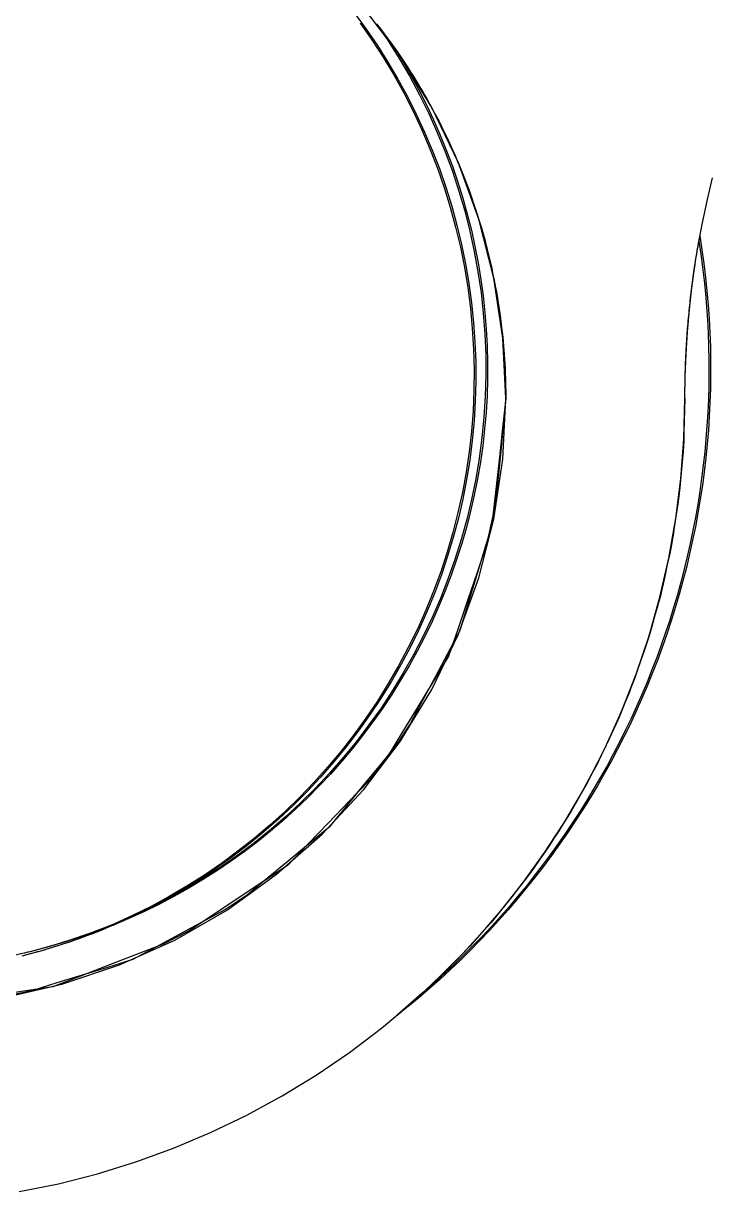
# Model space of a CAD drawing. Extents: x 0 to 2.61, y 0 to 1.71.
# Drawn here: x 0.814 to 1.117, y 0.005 to 0.521 of the extents above; entities that cross this region are included whole.
import ezdxf

# ---------------------------------------------------------------- set-up
doc = ezdxf.new("R2010")
doc.units = 0
doc.linetypes.add('HIDDEN', pattern=[0.075, 0.050025, -0.024975])
doc.layers.add('TOP', color=7, linetype='CONTINUOUS')
doc.layers.add('TOP_HID', color=7, linetype='HIDDEN')

msp = doc.modelspace()

# ---------------------------------------------------------------- linework, layer by layer
at = {"layer": 'TOP'}
for p, q in [((0.979675, 0.50636), (0.963517, 0.52769)), ((0.95965, 0.525176), (0.964783, 0.518142)), ((0.962092, 0.520836), (0.967291, 0.513386)), ((0.964783, 0.518142), (0.969682, 0.510942)), ((0.969297, 0.520558), (0.974447, 0.51296)), ((0.967291, 0.513386), (0.972231, 0.505761)), ((0.969682, 0.510942), (0.97434, 0.503586)), ((0.974447, 0.51296), (0.97933, 0.505189)), ((0.972231, 0.505761), (0.976907, 0.49797)), ((0.97933, 0.505189), (0.983941, 0.497253)), ((0.993628, 0.483526), (0.979675, 0.50636)), ((0.97434, 0.503586), (0.978755, 0.496079)), ((0.976907, 0.49797), (0.981312, 0.490024)), ((0.978755, 0.496079), (0.982919, 0.488432)), ((0.983941, 0.497253), (0.988274, 0.489163)), ((0.981312, 0.490024), (0.985442, 0.481932)), ((0.982919, 0.488432), (0.98683, 0.480652)), ((0.988274, 0.489163), (0.992325, 0.480927)), ((0.985442, 0.481932), (0.989291, 0.473702)), ((0.98683, 0.480652), (0.990482, 0.472747)), ((0.992325, 0.480927), (0.996087, 0.472555)), ((1.005238, 0.459417), (0.993628, 0.483526)), ((0.989291, 0.473702), (0.992855, 0.465345)), ((0.990482, 0.472747), (0.993873, 0.464726)), ((0.996087, 0.472555), (0.999557, 0.464058)), ((0.992855, 0.465345), (0.996131, 0.45687)), ((0.993873, 0.464726), (0.996997, 0.456598)), ((0.999557, 0.464058), (1.002731, 0.455447)), ((1.014391, 0.434271), (1.005238, 0.459417)), ((0.996131, 0.45687), (0.999113, 0.448288)), ((0.996997, 0.456598), (0.999852, 0.448372)), ((1.002731, 0.455447), (1.005604, 0.44673)), ((1.11516, 0.44299), (1.117469, 0.452557)), ((0.999113, 0.448288), (1.001799, 0.439609)), ((0.999852, 0.448372), (1.002435, 0.440056)), ((1.005604, 0.44673), (1.008174, 0.437919)), ((1.001799, 0.439609), (1.004185, 0.430842)), ((1.002435, 0.440056), (1.004743, 0.43166)), ((1.11309, 0.433368), (1.11516, 0.44299)), ((1.008174, 0.437919), (1.010437, 0.429024)), ((1.020994, 0.408339), (1.014391, 0.434271)), ((1.11126, 0.423698), (1.11309, 0.433368)), ((1.004185, 0.430842), (1.006269, 0.421999)), ((1.004743, 0.43166), (1.006773, 0.423192)), ((1.010437, 0.429024), (1.01239, 0.420056)), ((1.006773, 0.423192), (1.008524, 0.414662)), ((1.109672, 0.413985), (1.11126, 0.423698)), ((1.111429, 0.42465), (1.11229, 0.418879)), ((1.111836, 0.42689), (1.112778, 0.420823)), ((1.006269, 0.421999), (1.008047, 0.413089)), ((1.01239, 0.420056), (1.014031, 0.411026)), ((1.11229, 0.418879), (1.113058, 0.413094)), ((1.112778, 0.420823), (1.113616, 0.414741)), ((1.008047, 0.413089), (1.009519, 0.404124)), ((1.008524, 0.414662), (1.009992, 0.406079)), ((1.108327, 0.404236), (1.109672, 0.413985)), ((1.113058, 0.413094), (1.113733, 0.407297)), ((1.113616, 0.414741), (1.114352, 0.408645)), ((1.014031, 0.411026), (1.015359, 0.401945)), ((1.024982, 0.381879), (1.020994, 0.408339)), ((1.113733, 0.407297), (1.114315, 0.401491)), ((1.114352, 0.408645), (1.114984, 0.402538)), ((1.009519, 0.404124), (1.010682, 0.395113)), ((1.009992, 0.406079), (1.011178, 0.397452)), ((1.107225, 0.394456), (1.108327, 0.404236)), ((1.114984, 0.402538), (1.115513, 0.396421)), ((1.011178, 0.397452), (1.012079, 0.388791)), ((1.015359, 0.401945), (1.016371, 0.392822)), ((1.114315, 0.401491), (1.114803, 0.395676)), ((1.010682, 0.395113), (1.011536, 0.386068)), ((1.016371, 0.392822), (1.017067, 0.383671)), ((1.106367, 0.384651), (1.107225, 0.394456)), ((1.114803, 0.395676), (1.115198, 0.389853)), ((1.115513, 0.396421), (1.115939, 0.390296)), ((1.012079, 0.388791), (1.012694, 0.380105)), ((1.115198, 0.389853), (1.1155, 0.384025)), ((1.115939, 0.390296), (1.116261, 0.384164)), ((1.011536, 0.386068), (1.012077, 0.376999)), ((1.017067, 0.383671), (1.017445, 0.3745)), ((1.026316, 0.355153), (1.024982, 0.381879)), ((1.105754, 0.374829), (1.106367, 0.384651)), ((1.1155, 0.384025), (1.115708, 0.378193)), ((1.116261, 0.384164), (1.116479, 0.378028)), ((1.012077, 0.376999), (1.012308, 0.367916)), ((1.012694, 0.380105), (1.013023, 0.371403)), ((1.115708, 0.378193), (1.115822, 0.372359)), ((1.116479, 0.378028), (1.116594, 0.371889)), ((1.013023, 0.371403), (1.013066, 0.362696)), ((1.017445, 0.3745), (1.017505, 0.365323)), ((1.105386, 0.364994), (1.105754, 0.374829)), ((1.115822, 0.372359), (1.115842, 0.366523)), ((1.116594, 0.371889), (1.116605, 0.36575)), ((1.012308, 0.367916), (1.012226, 0.358831)), ((1.115842, 0.366523), (1.115769, 0.360688)), ((1.013066, 0.362696), (1.012822, 0.353991)), ((1.017505, 0.365323), (1.017247, 0.356148)), ((1.105263, 0.355153), (1.105386, 0.364994)), ((1.116605, 0.36575), (1.116512, 0.35961)), ((1.012226, 0.358831), (1.011832, 0.349754)), ((1.017247, 0.356148), (1.016671, 0.346988)), ((1.115769, 0.360688), (1.115601, 0.354855)), ((1.116512, 0.35961), (1.116315, 0.353474)), ((1.012822, 0.353991), (1.012291, 0.3453)), ((1.024982, 0.328427), (1.026316, 0.355153)), ((1.104822, 0.337444), (1.105263, 0.355153)), ((1.115601, 0.354855), (1.115341, 0.349025)), ((1.116315, 0.353474), (1.116015, 0.347341)), ((1.011832, 0.349754), (1.011127, 0.340696)), ((1.016671, 0.346988), (1.015779, 0.337854)), ((1.115341, 0.349025), (1.114986, 0.3432)), ((1.116015, 0.347341), (1.115611, 0.341215)), ((1.011127, 0.340696), (1.010111, 0.331667)), ((1.012291, 0.3453), (1.011475, 0.33663)), ((1.114986, 0.3432), (1.114538, 0.337382)), ((1.115611, 0.341215), (1.115103, 0.335096)), ((1.011475, 0.33663), (1.010374, 0.327992)), ((1.015779, 0.337854), (1.01457, 0.328755)), ((1.103498, 0.31978), (1.104822, 0.337444)), ((1.114538, 0.337382), (1.113997, 0.331571)), ((1.115103, 0.335096), (1.114493, 0.328986)), ((1.010111, 0.331667), (1.008786, 0.322679)), ((1.113997, 0.331571), (1.113362, 0.32577)), ((1.010374, 0.327992), (1.00899, 0.319395)), ((1.01457, 0.328755), (1.013047, 0.319705)), ((1.020994, 0.301966), (1.024982, 0.328427)), ((1.113362, 0.32577), (1.112634, 0.31998)), ((1.114493, 0.328986), (1.113779, 0.322888)), ((1.008786, 0.322679), (1.007153, 0.313742)), ((1.013047, 0.319705), (1.011212, 0.310712)), ((1.101295, 0.302204), (1.103498, 0.31978)), ((1.112634, 0.31998), (1.111814, 0.314202)), ((1.113779, 0.322888), (1.112962, 0.316803)), ((1.00899, 0.319395), (1.007323, 0.310848)), ((1.112962, 0.316803), (1.112042, 0.310732)), ((1.007153, 0.313742), (1.005214, 0.304866)), ((1.007323, 0.310848), (1.005376, 0.302361)), ((1.011212, 0.310712), (1.009066, 0.301788)), ((1.111814, 0.314202), (1.1109, 0.308439)), ((1.112042, 0.310732), (1.11102, 0.304678)), ((1.005214, 0.304866), (1.002971, 0.296061)), ((1.1109, 0.308439), (1.109894, 0.30269)), ((1.11102, 0.304678), (1.109896, 0.298642)), ((1.005376, 0.302361), (1.00315, 0.293942)), ((1.009066, 0.301788), (1.006612, 0.292944)), ((1.014391, 0.276034), (1.020994, 0.301966)), ((1.098219, 0.284759), (1.101295, 0.302204)), ((1.109894, 0.30269), (1.108796, 0.296959)), ((1.002971, 0.296061), (1.000428, 0.287339)), ((1.00315, 0.293942), (1.000649, 0.285602)), ((1.108796, 0.296959), (1.107606, 0.291246)), ((1.109896, 0.298642), (1.108669, 0.292626)), ((1.006612, 0.292944), (1.003853, 0.284191)), ((1.107606, 0.291246), (1.106325, 0.285553)), ((1.108669, 0.292626), (1.107342, 0.286631)), ((1.000428, 0.287339), (0.997586, 0.278709)), ((1.000649, 0.285602), (0.997874, 0.277348)), ((1.003853, 0.284191), (1.000792, 0.275538)), ((1.094277, 0.267489), (1.098219, 0.284759)), ((1.106325, 0.285553), (1.104952, 0.279881)), ((1.107342, 0.286631), (1.105913, 0.28066)), ((0.997586, 0.278709), (0.99445, 0.270183)), ((1.104952, 0.279881), (1.103488, 0.274232)), ((1.105913, 0.28066), (1.104383, 0.274714)), ((0.997874, 0.277348), (0.994829, 0.26919)), ((1.000792, 0.275538), (0.997434, 0.266997)), ((1.005238, 0.250889), (1.014391, 0.276034)), ((1.103488, 0.274232), (1.101933, 0.268607)), ((1.104383, 0.274714), (1.102754, 0.268794)), ((0.99445, 0.270183), (0.991022, 0.261768)), ((0.994829, 0.26919), (0.991518, 0.261136)), ((1.101933, 0.268607), (1.100289, 0.263008)), ((1.102754, 0.268794), (1.101024, 0.262903)), ((0.997434, 0.266997), (0.993781, 0.258577)), ((1.08948, 0.250437), (1.094277, 0.267489)), ((1.100289, 0.263008), (1.098554, 0.257436)), ((1.101024, 0.262903), (1.099195, 0.257042)), ((0.991022, 0.261768), (0.987308, 0.253477)), ((0.991518, 0.261136), (0.987943, 0.253196)), ((0.993781, 0.258577), (0.989839, 0.250288)), ((0.987308, 0.253477), (0.983311, 0.245318)), ((0.987943, 0.253196), (0.984109, 0.245378)), ((1.098554, 0.257436), (1.096731, 0.251892)), ((1.099195, 0.257042), (1.097267, 0.251213)), ((0.989839, 0.250288), (0.985612, 0.242141)), ((0.993628, 0.226779), (1.005238, 0.250889)), ((1.083838, 0.233646), (1.08948, 0.250437)), ((1.096731, 0.251892), (1.094818, 0.246379)), ((1.097267, 0.251213), (1.095241, 0.245417)), ((0.983311, 0.245318), (0.979036, 0.237301)), ((0.984109, 0.245378), (0.980019, 0.23769)), ((1.094818, 0.246379), (1.092818, 0.240897)), ((1.095241, 0.245417), (1.093118, 0.239656)), ((0.979036, 0.237301), (0.974489, 0.229435)), ((0.980019, 0.23769), (0.975679, 0.230141)), ((0.985612, 0.242141), (0.981106, 0.234146)), ((1.092818, 0.240897), (1.090729, 0.235448)), ((1.093118, 0.239656), (1.090897, 0.233932)), ((0.981106, 0.234146), (0.976325, 0.226311)), ((1.077367, 0.217156), (1.083838, 0.233646)), ((1.090729, 0.235448), (1.088553, 0.230033)), ((1.090897, 0.233932), (1.08858, 0.228246)), ((0.974489, 0.229435), (0.969674, 0.221731)), ((0.975679, 0.230141), (0.971092, 0.222739)), ((1.08858, 0.228246), (1.086167, 0.2226)), ((1.088553, 0.230033), (1.086291, 0.224654)), ((0.969674, 0.221731), (0.964597, 0.214196)), ((0.971092, 0.222739), (0.966264, 0.215492)), ((0.976325, 0.226311), (0.971275, 0.218647)), ((0.979675, 0.203946), (0.993628, 0.226779)), ((1.086167, 0.2226), (1.083658, 0.216996)), ((1.086291, 0.224654), (1.083942, 0.219312)), ((0.971275, 0.218647), (0.965963, 0.211163)), ((1.070081, 0.20101), (1.077367, 0.217156)), ((1.083658, 0.216996), (1.081056, 0.211435)), ((1.083942, 0.219312), (1.081508, 0.214008)), ((0.964597, 0.214196), (0.959264, 0.20684)), ((0.966264, 0.215492), (0.961201, 0.208408)), ((1.081056, 0.211435), (1.07836, 0.205918)), ((1.081508, 0.214008), (1.078989, 0.208744)), ((0.959264, 0.20684), (0.953682, 0.199672)), ((0.961201, 0.208408), (0.955906, 0.201494)), ((0.965963, 0.211163), (0.960395, 0.203867)), ((1.078989, 0.208744), (1.076385, 0.203521)), ((0.955906, 0.201494), (0.950387, 0.194759)), ((0.960395, 0.203867), (0.954577, 0.196768)), ((0.963517, 0.182615), (0.979675, 0.203946)), ((1.062, 0.185247), (1.070081, 0.20101)), ((1.076385, 0.203521), (1.073698, 0.198341)), ((1.07836, 0.205918), (1.075571, 0.200449)), ((0.953682, 0.199672), (0.947857, 0.192699)), ((0.954577, 0.196768), (0.948516, 0.189876)), ((1.073698, 0.198341), (1.070928, 0.193205)), ((1.075571, 0.200449), (1.07269, 0.195027)), ((0.947857, 0.192699), (0.941796, 0.185931)), ((0.950387, 0.194759), (0.94465, 0.188209)), ((1.070928, 0.193205), (1.068076, 0.188113)), ((1.07269, 0.195027), (1.069718, 0.189654)), ((0.941796, 0.185931), (0.935506, 0.179375)), ((0.94465, 0.188209), (0.9387, 0.181851)), ((0.948516, 0.189876), (0.942221, 0.183197)), ((1.068076, 0.188113), (1.065143, 0.183069)), ((1.069718, 0.189654), (1.066655, 0.184333)), ((0.9387, 0.181851), (0.932543, 0.175693)), ((0.942221, 0.183197), (0.935697, 0.176741)), ((0.945316, 0.162999), (0.963517, 0.182615)), ((1.053143, 0.169906), (1.062, 0.185247)), ((1.065143, 0.183069), (1.062129, 0.178072)), ((1.066655, 0.184333), (1.063503, 0.179064)), ((0.932543, 0.175693), (0.926187, 0.16974)), ((0.935697, 0.176741), (0.928954, 0.170514)), ((0.935506, 0.179375), (0.928994, 0.173039)), ((1.062129, 0.178072), (1.059035, 0.173124)), ((1.063503, 0.179064), (1.060262, 0.173849)), ((0.928954, 0.170514), (0.921999, 0.164526)), ((0.928994, 0.173039), (0.922269, 0.16693)), ((1.059035, 0.173124), (1.055862, 0.168226)), ((1.060262, 0.173849), (1.056934, 0.16869)), ((0.922269, 0.16693), (0.915338, 0.161056)), ((0.926187, 0.16974), (0.919639, 0.164)), ((1.043532, 0.155026), (1.053143, 0.169906)), ((1.055862, 0.168226), (1.05261, 0.16338)), ((1.056934, 0.16869), (1.053518, 0.163587)), ((0.915338, 0.161056), (0.908209, 0.155424)), ((0.919639, 0.164), (0.912905, 0.158479)), ((0.921999, 0.164526), (0.914841, 0.158781)), ((0.925253, 0.145293), (0.945316, 0.162999)), ((1.05261, 0.16338), (1.049281, 0.158587)), ((1.053518, 0.163587), (1.050017, 0.158543)), ((0.908209, 0.155424), (0.900891, 0.15004)), ((0.912905, 0.158479), (0.905993, 0.153183)), ((0.914841, 0.158781), (0.907488, 0.153289)), ((1.033192, 0.140643), (1.043532, 0.155026)), ((1.049281, 0.158587), (1.045876, 0.153848)), ((1.050017, 0.158543), (1.046431, 0.153559)), ((0.900891, 0.15004), (0.893392, 0.144911)), ((0.905993, 0.153183), (0.898911, 0.148117)), ((0.907488, 0.153289), (0.899949, 0.148055)), ((1.045876, 0.153848), (1.042395, 0.149165)), ((1.046431, 0.153559), (1.042762, 0.148637)), ((0.893392, 0.144911), (0.885721, 0.140042)), ((0.898911, 0.148117), (0.891665, 0.143287)), ((0.899949, 0.148055), (0.892233, 0.143085)), ((0.903526, 0.129672), (0.925253, 0.145293)), ((1.038839, 0.144537), (1.035209, 0.139968)), ((1.042395, 0.149165), (1.038839, 0.144537)), ((1.042762, 0.148637), (1.03901, 0.143777)), ((0.885721, 0.140042), (0.877887, 0.135439)), ((0.891665, 0.143287), (0.884265, 0.138699)), ((0.892233, 0.143085), (0.884349, 0.138385)), ((1.022147, 0.126794), (1.033192, 0.140643)), ((1.035209, 0.139968), (1.031506, 0.135458)), ((1.03901, 0.143777), (1.035176, 0.138981)), ((0.876717, 0.134356), (0.86903, 0.130265)), ((0.877887, 0.135439), (0.8699, 0.131109)), ((0.884349, 0.138385), (0.876307, 0.133962)), ((0.884265, 0.138699), (0.876717, 0.134356)), ((1.031261, 0.134251), (1.027268, 0.129587)), ((1.031506, 0.135458), (1.027731, 0.131007)), ((1.035176, 0.138981), (1.031261, 0.134251)), ((0.868117, 0.12982), (0.859788, 0.125965)), ((0.8699, 0.131109), (0.861769, 0.127056)), ((0.876307, 0.133962), (0.868117, 0.12982)), ((0.880351, 0.116292), (0.903526, 0.129672)), ((1.027268, 0.129587), (1.023195, 0.124992)), ((1.027731, 0.131007), (1.023885, 0.126618)), ((0.859788, 0.125965), (0.85133, 0.122401)), ((0.861769, 0.127056), (0.853503, 0.123284)), ((1.010426, 0.113512), (1.022147, 0.126794)), ((1.023195, 0.124992), (1.019046, 0.120467)), ((1.023885, 0.126618), (1.01997, 0.122292)), ((0.842754, 0.119132), (0.834069, 0.116162)), ((0.85133, 0.122401), (0.842754, 0.119132)), ((1.019046, 0.120467), (1.014821, 0.116012)), ((1.01997, 0.122292), (1.015985, 0.118028)), ((0.825287, 0.113496), (0.816418, 0.111135)), ((0.834069, 0.116162), (0.825287, 0.113496)), ((0.85596, 0.105287), (0.880351, 0.116292)), ((0.998058, 0.100832), (1.010426, 0.113512)), ((1.011932, 0.11383), (1.007812, 0.109697)), ((1.014821, 0.116012), (1.010521, 0.111629)), ((1.015985, 0.118028), (1.011932, 0.11383)), ((0.816418, 0.111135), (0.807472, 0.109084)), ((1.007812, 0.109697), (1.003626, 0.10563)), ((1.010521, 0.111629), (1.006148, 0.107319)), ((0.830594, 0.096764), (0.85596, 0.105287)), ((1.001702, 0.103084), (0.997186, 0.098925)), ((1.003626, 0.10563), (0.999375, 0.101632)), ((1.006148, 0.107319), (1.001702, 0.103084)), ((0.985073, 0.088783), (0.998058, 0.100832)), ((0.997186, 0.098925), (0.992599, 0.094843)), ((0.999375, 0.101632), (0.995061, 0.097702)), ((0.804506, 0.09081), (0.830594, 0.096764)), ((0.992599, 0.094843), (0.987945, 0.090839)), ((0.989539, 0.092793), (0.989348, 0.092618)), ((0.98973, 0.092967), (0.989539, 0.092793)), ((0.989921, 0.093142), (0.98973, 0.092967)), ((0.990112, 0.093317), (0.989921, 0.093142)), ((0.990303, 0.093492), (0.990112, 0.093317)), ((0.990494, 0.093667), (0.990303, 0.093492)), ((0.990684, 0.093843), (0.990494, 0.093667)), ((0.995061, 0.097702), (0.990684, 0.093843)), ((0.971503, 0.077397), (0.985073, 0.088783)), ((0.987945, 0.090839), (0.983223, 0.086914)), ((0.983941, 0.087788), (0.983746, 0.087618)), ((0.984135, 0.087959), (0.983941, 0.087788)), ((0.98433, 0.08813), (0.984135, 0.087959)), ((0.984525, 0.088301), (0.98433, 0.08813)), ((0.984719, 0.088472), (0.984525, 0.088301)), ((0.984913, 0.088643), (0.984719, 0.088472)), ((0.985108, 0.088814), (0.984913, 0.088643)), ((0.985302, 0.088985), (0.985108, 0.088814)), ((0.985496, 0.089157), (0.985302, 0.088985)), ((0.985689, 0.089329), (0.985496, 0.089157)), ((0.985883, 0.089501), (0.985689, 0.089329)), ((0.986077, 0.089673), (0.985883, 0.089501)), ((0.98627, 0.089845), (0.986077, 0.089673)), ((0.986463, 0.090017), (0.98627, 0.089845)), ((0.986657, 0.090189), (0.986463, 0.090017)), ((0.98685, 0.090362), (0.986657, 0.090189)), ((0.987043, 0.090535), (0.98685, 0.090362)), ((0.987235, 0.090708), (0.987043, 0.090535)), ((0.987428, 0.09088), (0.987235, 0.090708)), ((0.987621, 0.091054), (0.987428, 0.09088)), ((0.987813, 0.091227), (0.987621, 0.091054)), ((0.988005, 0.0914), (0.987813, 0.091227)), ((0.988198, 0.091574), (0.988005, 0.0914)), ((0.98839, 0.091748), (0.988198, 0.091574)), ((0.988582, 0.091921), (0.98839, 0.091748)), ((0.988773, 0.092095), (0.988582, 0.091921)), ((0.988965, 0.092269), (0.988773, 0.092095)), ((0.989157, 0.092444), (0.988965, 0.092269)), ((0.989348, 0.092618), (0.989157, 0.092444)), ((0.983223, 0.086914), (0.978436, 0.08307)), ((0.978634, 0.083237), (0.978436, 0.08307)), ((0.978832, 0.083403), (0.978634, 0.083237)), ((0.97903, 0.08357), (0.978832, 0.083403)), ((0.979228, 0.083737), (0.97903, 0.08357)), ((0.979426, 0.083904), (0.979228, 0.083737)), ((0.979624, 0.084072), (0.979426, 0.083904)), ((0.979821, 0.084239), (0.979624, 0.084072)), ((0.980018, 0.084407), (0.979821, 0.084239)), ((0.980216, 0.084574), (0.980018, 0.084407)), ((0.980413, 0.084742), (0.980216, 0.084574)), ((0.98061, 0.08491), (0.980413, 0.084742)), ((0.980807, 0.085078), (0.98061, 0.08491)), ((0.981004, 0.085247), (0.980807, 0.085078)), ((0.9812, 0.085415), (0.981004, 0.085247)), ((0.981397, 0.085584), (0.9812, 0.085415)), ((0.981593, 0.085752), (0.981397, 0.085584)), ((0.98179, 0.085921), (0.981593, 0.085752)), ((0.981986, 0.08609), (0.98179, 0.085921)), ((0.982182, 0.08626), (0.981986, 0.08609)), ((0.982378, 0.086429), (0.982182, 0.08626)), ((0.982573, 0.086598), (0.982378, 0.086429)), ((0.982769, 0.086768), (0.982573, 0.086598)), ((0.982965, 0.086938), (0.982769, 0.086768)), ((0.98316, 0.087107), (0.982965, 0.086938)), ((0.983355, 0.087277), (0.98316, 0.087107)), ((0.983551, 0.087448), (0.983355, 0.087277)), ((0.983746, 0.087618), (0.983551, 0.087448)), ((0.957383, 0.066701), (0.971503, 0.077397)), ((0.942747, 0.056722), (0.957383, 0.066701)), ((0.927632, 0.047486), (0.942747, 0.056722)), ((0.912075, 0.039014), (0.927632, 0.047486)), ((0.896115, 0.031328), (0.912075, 0.039014)), ((0.879792, 0.024448), (0.896115, 0.031328)), ((0.863147, 0.018389), (0.879792, 0.024448)), ((0.84622, 0.013168), (0.863147, 0.018389)), ((0.829053, 0.008797), (0.84622, 0.013168)), ((0.811691, 0.005287), (0.829053, 0.008797))]:
    msp.add_line(p, q, dxfattribs=at)
at = {"layer": 'TOP_HID', "linetype": 'HIDDEN'}
for p, q in [((0.969297, 0.520558), (0.970987, 0.518289)), ((0.969297, 0.520558), (0.976855, 0.510414)), ((0.970987, 0.518289), (0.972677, 0.516021)), ((0.972677, 0.516021), (0.974366, 0.513753)), ((0.974366, 0.513753), (0.976056, 0.511484)), ((0.976056, 0.511484), (0.977691, 0.509177)), ((0.976855, 0.510414), (0.978328, 0.508238)), ((0.976855, 0.510414), (0.980722, 0.504149)), ((0.977691, 0.509177), (0.979271, 0.506831)), ((0.978328, 0.508238), (0.9798, 0.506061)), ((0.979271, 0.506831), (0.980851, 0.504485)), ((0.9798, 0.506061), (0.981273, 0.503885)), ((0.980722, 0.504149), (0.984414, 0.49778)), ((0.980851, 0.504485), (0.982432, 0.502139)), ((0.981273, 0.503885), (0.982745, 0.501708)), ((0.982432, 0.502139), (0.984012, 0.499793)), ((0.982745, 0.501708), (0.984169, 0.4995)), ((0.984012, 0.499793), (0.985479, 0.497375)), ((0.984169, 0.4995), (0.985544, 0.497261)), ((0.984414, 0.49778), (0.987926, 0.49131)), ((0.985479, 0.497375), (0.986946, 0.494957)), ((0.985544, 0.497261), (0.986919, 0.495022)), ((0.986919, 0.495022), (0.988294, 0.492782)), ((0.986946, 0.494957), (0.988414, 0.492539)), ((0.987926, 0.49131), (0.991258, 0.484745)), ((0.988294, 0.492782), (0.989669, 0.490543)), ((0.988414, 0.492539), (0.989881, 0.490121)), ((0.989669, 0.490543), (0.990944, 0.488246)), ((0.989881, 0.490121), (0.99129, 0.487669)), ((0.990944, 0.488246), (0.992219, 0.485948)), ((0.991258, 0.484745), (0.994406, 0.47809)), ((0.99129, 0.487669), (0.992641, 0.485184)), ((0.992219, 0.485948), (0.993494, 0.48365)), ((0.992641, 0.485184), (0.993992, 0.482699)), ((0.993494, 0.48365), (0.994769, 0.481353)), ((0.993992, 0.482699), (0.995343, 0.480214)), ((0.994769, 0.481353), (0.995993, 0.479028)), ((0.995343, 0.480214), (0.996694, 0.477729)), ((0.994406, 0.47809), (0.997367, 0.47135)), ((0.995993, 0.479028), (0.997166, 0.476677)), ((0.996694, 0.477729), (0.997925, 0.475183)), ((0.997166, 0.476677), (0.998339, 0.474325)), ((0.997925, 0.475183), (0.999157, 0.472636)), ((0.998339, 0.474325), (0.999511, 0.471973)), ((0.997367, 0.47135), (1.00014, 0.46453)), ((0.999157, 0.472636), (1.000389, 0.47009)), ((0.999511, 0.471973), (1.000684, 0.469622)), ((1.000389, 0.47009), (1.00162, 0.467544)), ((1.000684, 0.469622), (1.001752, 0.467221)), ((1.00014, 0.46453), (1.002723, 0.457636)), ((1.00162, 0.467544), (1.002791, 0.46497)), ((1.001752, 0.467221), (1.00282, 0.46482)), ((1.002791, 0.46497), (1.0039, 0.462368)), ((1.00282, 0.46482), (1.003888, 0.462419)), ((1.003888, 0.462419), (1.004956, 0.460018)), ((1.0039, 0.462368), (1.00501, 0.459766)), ((1.004956, 0.460018), (1.005971, 0.457595)), ((1.00501, 0.459766), (1.006119, 0.457165)), ((1.002723, 0.457636), (1.005113, 0.450673)), ((1.005971, 0.457595), (1.006932, 0.455149)), ((1.006119, 0.457165), (1.007229, 0.454563)), ((1.006932, 0.455149), (1.007893, 0.452704)), ((1.007229, 0.454563), (1.008214, 0.451911)), ((1.005113, 0.450673), (1.007308, 0.443646)), ((1.007893, 0.452704), (1.008854, 0.450258)), ((1.008214, 0.451911), (1.009199, 0.44926)), ((1.008854, 0.450258), (1.009815, 0.447812)), ((1.009199, 0.44926), (1.010184, 0.446608)), ((1.007308, 0.443646), (1.009308, 0.436561)), ((1.009815, 0.447812), (1.010668, 0.445327)), ((1.010184, 0.446608), (1.011169, 0.443957)), ((1.010668, 0.445327), (1.011521, 0.442841)), ((1.011169, 0.443957), (1.01209, 0.441284)), ((1.011521, 0.442841), (1.012373, 0.440356)), ((1.01209, 0.441284), (1.012948, 0.438588)), ((1.012373, 0.440356), (1.013226, 0.43787)), ((1.012948, 0.438588), (1.013807, 0.435893)), ((1.009308, 0.436561), (1.011109, 0.429423)), ((1.013226, 0.43787), (1.014023, 0.435367)), ((1.013807, 0.435893), (1.014665, 0.433198)), ((1.014023, 0.435367), (1.014765, 0.432846)), ((1.014665, 0.433198), (1.015523, 0.430503)), ((1.011109, 0.429423), (1.012712, 0.422237)), ((1.014765, 0.432846), (1.015508, 0.430325)), ((1.015508, 0.430325), (1.01625, 0.427805)), ((1.015523, 0.430503), (1.016252, 0.42777)), ((1.01625, 0.427805), (1.016992, 0.425284)), ((1.016252, 0.42777), (1.016982, 0.425037)), ((1.016982, 0.425037), (1.017711, 0.422304)), ((1.016992, 0.425284), (1.017623, 0.422733)), ((1.017623, 0.422733), (1.018253, 0.420182)), ((1.111034, 0.422381), (1.111234, 0.423508)), ((1.111053, 0.422465), (1.111241, 0.423558)), ((1.111234, 0.423508), (1.111435, 0.424636)), ((1.111241, 0.423558), (1.111429, 0.42465)), ((1.111836, 0.42689), (1.111429, 0.42465)), ((1.111435, 0.424636), (1.111636, 0.425763)), ((1.111636, 0.425763), (1.111836, 0.42689)), ((1.012712, 0.422237), (1.014114, 0.41501)), ((1.017711, 0.422304), (1.01844, 0.419572)), ((1.018253, 0.420182), (1.018884, 0.417631)), ((1.01844, 0.419572), (1.019105, 0.416823)), ((1.018884, 0.417631), (1.019514, 0.41508)), ((1.110096, 0.416733), (1.110282, 0.417863)), ((1.110145, 0.416995), (1.11032, 0.41809)), ((1.110282, 0.417863), (1.110468, 0.418993)), ((1.11032, 0.41809), (1.110494, 0.419185)), ((1.110468, 0.418993), (1.110654, 0.420123)), ((1.110494, 0.419185), (1.110676, 0.420279)), ((1.110654, 0.420123), (1.11084, 0.421252)), ((1.110676, 0.420279), (1.110864, 0.421372)), ((1.11084, 0.421252), (1.111034, 0.422381)), ((1.110864, 0.421372), (1.111053, 0.422465)), ((1.014114, 0.41501), (1.015315, 0.407747)), ((1.019105, 0.416823), (1.019704, 0.414059)), ((1.019514, 0.41508), (1.020088, 0.412516)), ((1.019704, 0.414059), (1.020303, 0.411294)), ((1.020088, 0.412516), (1.020606, 0.40994)), ((1.109315, 0.411513), (1.109475, 0.41261)), ((1.109411, 0.412204), (1.109582, 0.413337)), ((1.109475, 0.41261), (1.109636, 0.413708)), ((1.109582, 0.413337), (1.109754, 0.414469)), ((1.109636, 0.413708), (1.109796, 0.414805)), ((1.109754, 0.414469), (1.109925, 0.415601)), ((1.109796, 0.414805), (1.109971, 0.4159)), ((1.109925, 0.415601), (1.110096, 0.416733)), ((1.109971, 0.4159), (1.110145, 0.416995)), ((1.015315, 0.407747), (1.016313, 0.400453)), ((1.020303, 0.411294), (1.020902, 0.40853)), ((1.020606, 0.40994), (1.021123, 0.407364)), ((1.020902, 0.40853), (1.021501, 0.405766)), ((1.021123, 0.407364), (1.021641, 0.404788)), ((1.108621, 0.406534), (1.108778, 0.407668)), ((1.108707, 0.40712), (1.108853, 0.408219)), ((1.108778, 0.407668), (1.108934, 0.408803)), ((1.108853, 0.408219), (1.109, 0.409318)), ((1.108934, 0.408803), (1.109091, 0.409937)), ((1.109, 0.409318), (1.109154, 0.410416)), ((1.109091, 0.409937), (1.109247, 0.411071)), ((1.109154, 0.410416), (1.109315, 0.411513)), ((1.109247, 0.411071), (1.109411, 0.412204)), ((1.021501, 0.405766), (1.021968, 0.402976)), ((1.021641, 0.404788), (1.022159, 0.402211)), ((1.021968, 0.402976), (1.022436, 0.400186)), ((1.022159, 0.402211), (1.022562, 0.399615)), ((1.108015, 0.401618), (1.108147, 0.402719)), ((1.108055, 0.401989), (1.108197, 0.403125)), ((1.108147, 0.402719), (1.10828, 0.40382)), ((1.108197, 0.403125), (1.108338, 0.404261)), ((1.10828, 0.40382), (1.108413, 0.404921)), ((1.108338, 0.404261), (1.10848, 0.405398)), ((1.108413, 0.404921), (1.10856, 0.40602)), ((1.10848, 0.405398), (1.108621, 0.406534)), ((1.10856, 0.40602), (1.108707, 0.40712)), ((1.016313, 0.400453), (1.017109, 0.393134)), ((1.022436, 0.400186), (1.022903, 0.397397)), ((1.022562, 0.399615), (1.022966, 0.397018)), ((1.022903, 0.397397), (1.02337, 0.394607)), ((1.022966, 0.397018), (1.023369, 0.394422)), ((1.107399, 0.396108), (1.107518, 0.397211)), ((1.107414, 0.3963), (1.10754, 0.397438)), ((1.107518, 0.397211), (1.107637, 0.398313)), ((1.10754, 0.397438), (1.107667, 0.398576)), ((1.107637, 0.398313), (1.107756, 0.399416)), ((1.107667, 0.398576), (1.107794, 0.399714)), ((1.107756, 0.399416), (1.107882, 0.400518)), ((1.107794, 0.399714), (1.107921, 0.400852)), ((1.107882, 0.400518), (1.108015, 0.401618)), ((1.107921, 0.400852), (1.108055, 0.401989)), ((1.017109, 0.393134), (1.0177, 0.385796)), ((1.023369, 0.394422), (1.023773, 0.391825)), ((1.02337, 0.394607), (1.023771, 0.391808)), ((1.023771, 0.391808), (1.024106, 0.388999)), ((1.023773, 0.391825), (1.024119, 0.389221)), ((1.106861, 0.390601), (1.106966, 0.391742)), ((1.106965, 0.391694), (1.10707, 0.392798)), ((1.106966, 0.391742), (1.107078, 0.392881)), ((1.10707, 0.392798), (1.107175, 0.393902)), ((1.107078, 0.392881), (1.10719, 0.394021)), ((1.107175, 0.393902), (1.10728, 0.395006)), ((1.10719, 0.394021), (1.107302, 0.39516)), ((1.10728, 0.395006), (1.107399, 0.396108)), ((1.107302, 0.39516), (1.107414, 0.3963)), ((1.024106, 0.388999), (1.02444, 0.386191)), ((1.024119, 0.389221), (1.024408, 0.386609)), ((1.024408, 0.386609), (1.024697, 0.383997)), ((1.106473, 0.386038), (1.10657, 0.387178)), ((1.106489, 0.38617), (1.10658, 0.387275)), ((1.10657, 0.387178), (1.106667, 0.388319)), ((1.10658, 0.387275), (1.106671, 0.38838)), ((1.106667, 0.388319), (1.106764, 0.38946)), ((1.106671, 0.38838), (1.106762, 0.389486)), ((1.106762, 0.389486), (1.10686, 0.39059)), ((1.106764, 0.38946), (1.106861, 0.390601)), ((1.10686, 0.39059), (1.106965, 0.391694)), ((1.0177, 0.385796), (1.018088, 0.378444)), ((1.02444, 0.386191), (1.024775, 0.383382)), ((1.024697, 0.383997), (1.024986, 0.381386)), ((1.024775, 0.383382), (1.025109, 0.380573)), ((1.10607, 0.380327), (1.106145, 0.381469)), ((1.10609, 0.38064), (1.106167, 0.381746)), ((1.106145, 0.381469), (1.106227, 0.382611)), ((1.106167, 0.381746), (1.106244, 0.382852)), ((1.106227, 0.382611), (1.106309, 0.383753)), ((1.106244, 0.382852), (1.106321, 0.383959)), ((1.106309, 0.383753), (1.106391, 0.384895)), ((1.106321, 0.383959), (1.106398, 0.385065)), ((1.106391, 0.384895), (1.106473, 0.386038)), ((1.106398, 0.385065), (1.106489, 0.38617)), ((1.018088, 0.378444), (1.018271, 0.371084)), ((1.024986, 0.381386), (1.025274, 0.378774)), ((1.025109, 0.380573), (1.02531, 0.377752)), ((1.025274, 0.378774), (1.025448, 0.376152)), ((1.02531, 0.377752), (1.025511, 0.374931)), ((1.105801, 0.375754), (1.105868, 0.376897)), ((1.105831, 0.376212), (1.105894, 0.377319)), ((1.105868, 0.376897), (1.105936, 0.37804)), ((1.105894, 0.377319), (1.105957, 0.378426)), ((1.105936, 0.37804), (1.106003, 0.379184)), ((1.105957, 0.378426), (1.10602, 0.379533)), ((1.106003, 0.379184), (1.10607, 0.380327)), ((1.10602, 0.379533), (1.10609, 0.38064)), ((1.025448, 0.376152), (1.025622, 0.37353)), ((1.025511, 0.374931), (1.025712, 0.372109)), ((1.025622, 0.37353), (1.025795, 0.370908)), ((1.025712, 0.372109), (1.025913, 0.369288)), ((1.105547, 0.370035), (1.105592, 0.371179)), ((1.105572, 0.370673), (1.105621, 0.371781)), ((1.105592, 0.371179), (1.105644, 0.372323)), ((1.105621, 0.371781), (1.10567, 0.372889)), ((1.105644, 0.372323), (1.105697, 0.373467)), ((1.10567, 0.372889), (1.105719, 0.373997)), ((1.105697, 0.373467), (1.105749, 0.37461)), ((1.105719, 0.373997), (1.105768, 0.375105)), ((1.105749, 0.37461), (1.105801, 0.375754)), ((1.105768, 0.375105), (1.105831, 0.376212)), ((1.018271, 0.371084), (1.01825, 0.363722)), ((1.025795, 0.370908), (1.025969, 0.368286)), ((1.025913, 0.369288), (1.026048, 0.366464)), ((1.025969, 0.368286), (1.026084, 0.365661)), ((1.026048, 0.366464), (1.026115, 0.363636)), ((1.105389, 0.365132), (1.105424, 0.36624)), ((1.105398, 0.365457), (1.105435, 0.366601)), ((1.105424, 0.36624), (1.105459, 0.367349)), ((1.105435, 0.366601), (1.105472, 0.367746)), ((1.105459, 0.367349), (1.105494, 0.368457)), ((1.105472, 0.367746), (1.10551, 0.36889)), ((1.105494, 0.368457), (1.105529, 0.369565)), ((1.10551, 0.36889), (1.105547, 0.370035)), ((1.105529, 0.369565), (1.105572, 0.370673)), ((1.01825, 0.363722), (1.018024, 0.356364)), ((1.026084, 0.365661), (1.026142, 0.363034)), ((1.026115, 0.363636), (1.026182, 0.360808)), ((1.026142, 0.363034), (1.0262, 0.360407)), ((1.026182, 0.360808), (1.026249, 0.35798)), ((1.105293, 0.359733), (1.105308, 0.360878)), ((1.105305, 0.360697), (1.105326, 0.361806)), ((1.105308, 0.360878), (1.10533, 0.362023)), ((1.105326, 0.361806), (1.105347, 0.362915)), ((1.10533, 0.362023), (1.105353, 0.363167)), ((1.105347, 0.362915), (1.105368, 0.364023)), ((1.105353, 0.363167), (1.105375, 0.364312)), ((1.105368, 0.364023), (1.105389, 0.365132)), ((1.105375, 0.364312), (1.105398, 0.365457)), ((1.018024, 0.356364), (1.017593, 0.349015)), ((1.0262, 0.360407), (1.026258, 0.35778)), ((1.026249, 0.35798), (1.026316, 0.355153)), ((1.026258, 0.35778), (1.026316, 0.355153)), ((1.105263, 0.355153), (1.105271, 0.356298)), ((1.105263, 0.355153), (1.10527, 0.356262)), ((1.10527, 0.356262), (1.105277, 0.357371)), ((1.105271, 0.356298), (1.105278, 0.357443)), ((1.105277, 0.357371), (1.105284, 0.358479)), ((1.105278, 0.357443), (1.105286, 0.358588)), ((1.105284, 0.358479), (1.105291, 0.359588)), ((1.105286, 0.358588), (1.105293, 0.359733)), ((1.105291, 0.359588), (1.105305, 0.360697)), ((1.026316, 0.355153), (1.024895, 0.342214)), ((1.026316, 0.355153), (1.025179, 0.343562)), ((1.105126, 0.350495), (1.104988, 0.345837)), ((1.105263, 0.355153), (1.10511, 0.350236)), ((1.105263, 0.355153), (1.105126, 0.350495)), ((1.017593, 0.349015), (1.016958, 0.34168)), ((1.104988, 0.345837), (1.104851, 0.341179)), ((1.10511, 0.350236), (1.104957, 0.34532)), ((1.016958, 0.34168), (1.01612, 0.334366)), ((1.024895, 0.342214), (1.023475, 0.329274)), ((1.025179, 0.343562), (1.024042, 0.331972)), ((1.104803, 0.340404), (1.10465, 0.335488)), ((1.104851, 0.341179), (1.104713, 0.336522)), ((1.104957, 0.34532), (1.104803, 0.340404)), ((1.10465, 0.335488), (1.104344, 0.330581)), ((1.104713, 0.336522), (1.104438, 0.331872)), ((1.01612, 0.334366), (1.015079, 0.327078)), ((1.024042, 0.331972), (1.022905, 0.320381)), ((1.104344, 0.330581), (1.103885, 0.325684)), ((1.104438, 0.331872), (1.104026, 0.32723)), ((1.015079, 0.327078), (1.013836, 0.319822)), ((1.023475, 0.329274), (1.022055, 0.316335)), ((1.103885, 0.325684), (1.103426, 0.320787)), ((1.104026, 0.32723), (1.103614, 0.322589)), ((1.013836, 0.319822), (1.012392, 0.312603)), ((1.022905, 0.320381), (1.021768, 0.308791)), ((1.103426, 0.320787), (1.102967, 0.315889)), ((1.103614, 0.322589), (1.103202, 0.317947)), ((1.022055, 0.316335), (1.020635, 0.303396)), ((1.102967, 0.315889), (1.102508, 0.310992)), ((1.103202, 0.317947), (1.10279, 0.313306)), ((1.012392, 0.312603), (1.010747, 0.305427)), ((1.102508, 0.310992), (1.101745, 0.306133)), ((1.10279, 0.313306), (1.102105, 0.308696)), ((1.010747, 0.305427), (1.008904, 0.2983)), ((1.021768, 0.308791), (1.019516, 0.297421)), ((1.101745, 0.306133), (1.100982, 0.301274)), ((1.102105, 0.308696), (1.101419, 0.304087)), ((1.020635, 0.303396), (1.017828, 0.290765)), ((1.100734, 0.299478), (1.100049, 0.294869)), ((1.100982, 0.301274), (1.100218, 0.296415)), ((1.101419, 0.304087), (1.100734, 0.299478)), ((1.008904, 0.2983), (1.006863, 0.291226)), ((1.019516, 0.297421), (1.016149, 0.286272)), ((1.100049, 0.294869), (1.099228, 0.290284)), ((1.100218, 0.296415), (1.099455, 0.291556)), ((1.006863, 0.291226), (1.004627, 0.284212)), ((1.017828, 0.290765), (1.013634, 0.278442)), ((1.099228, 0.290284), (1.098273, 0.285723)), ((1.099455, 0.291556), (1.098542, 0.286725)), ((1.004627, 0.284212), (1.002196, 0.277263)), ((1.016149, 0.286272), (1.012781, 0.275124)), ((1.098273, 0.285723), (1.097317, 0.281163)), ((1.098542, 0.286725), (1.097477, 0.281923)), ((1.013634, 0.278442), (1.009441, 0.266119)), ((1.097317, 0.281163), (1.096361, 0.276602)), ((1.097477, 0.281923), (1.096413, 0.277121)), ((1.002196, 0.277263), (0.999573, 0.270384)), ((1.012781, 0.275124), (1.009414, 0.263975)), ((1.096413, 0.277121), (1.095349, 0.272319)), ((1.096361, 0.276602), (1.095405, 0.272041)), ((0.999573, 0.270384), (0.99676, 0.263581)), ((1.095405, 0.272041), (1.094181, 0.267545)), ((1.095349, 0.272319), (1.094285, 0.267517)), ((0.99676, 0.263581), (0.99376, 0.256858)), ((1.009441, 0.266119), (1.005248, 0.253796)), ((1.009414, 0.263975), (1.006046, 0.252826)), ((1.092958, 0.263048), (1.091735, 0.258552)), ((1.094285, 0.267517), (1.092923, 0.26279)), ((1.094181, 0.267545), (1.092958, 0.263048)), ((1.091562, 0.258064), (1.090201, 0.253337)), ((1.091735, 0.258552), (1.090511, 0.254056)), ((1.092923, 0.26279), (1.091562, 0.258064)), ((0.99376, 0.256858), (0.990573, 0.250222)), ((1.006046, 0.252826), (1.000577, 0.242545)), ((1.005248, 0.253796), (1.001055, 0.241473)), ((1.090201, 0.253337), (1.08884, 0.248611)), ((1.090511, 0.254056), (1.089156, 0.249599)), ((0.990573, 0.250222), (0.987203, 0.243676)), ((1.08884, 0.248611), (1.087333, 0.243931)), ((1.089156, 0.249599), (1.08767, 0.245183)), ((0.987203, 0.243676), (0.983653, 0.237227)), ((1.000577, 0.242545), (0.995107, 0.232263)), ((1.087333, 0.243931), (1.08568, 0.239298)), ((1.08767, 0.245183), (1.086183, 0.240766)), ((0.983653, 0.237227), (0.979924, 0.230879)), ((1.001055, 0.241473), (0.994288, 0.230353)), ((1.08568, 0.239298), (1.084027, 0.234666)), ((1.086183, 0.240766), (1.084697, 0.23635)), ((0.995107, 0.232263), (0.989638, 0.221981)), ((1.084027, 0.234666), (1.082374, 0.230033)), ((1.084697, 0.23635), (1.08321, 0.231934)), ((0.979924, 0.230879), (0.976021, 0.224637)), ((0.994288, 0.230353), (0.987521, 0.219233)), ((1.081466, 0.227613), (1.079721, 0.223292)), ((1.082374, 0.230033), (1.080721, 0.225401)), ((1.08321, 0.231934), (1.081466, 0.227613)), ((0.976021, 0.224637), (0.971945, 0.218506)), ((0.989638, 0.221981), (0.984168, 0.211699)), ((1.079721, 0.223292), (1.077977, 0.218971)), ((1.080721, 0.225401), (1.078783, 0.22088)), ((0.971945, 0.218506), (0.967701, 0.212491)), ((0.987521, 0.219233), (0.980755, 0.208113)), ((1.077977, 0.218971), (1.076232, 0.21465)), ((1.078783, 0.22088), (1.076845, 0.216359)), ((0.967701, 0.212491), (0.963291, 0.206596)), ((0.984168, 0.211699), (0.977752, 0.202047)), ((1.074906, 0.211839), (1.072968, 0.207318)), ((1.076232, 0.21465), (1.074362, 0.210384)), ((1.076845, 0.216359), (1.074906, 0.211839)), ((0.963291, 0.206596), (0.958719, 0.200826)), ((0.980755, 0.208113), (0.973988, 0.196993)), ((1.072365, 0.206174), (1.070369, 0.201963)), ((1.072968, 0.207318), (1.070891, 0.202862)), ((1.074362, 0.210384), (1.072365, 0.206174)), ((0.977752, 0.202047), (0.970389, 0.193023)), ((1.070369, 0.201963), (1.068373, 0.197753)), ((1.070891, 0.202862), (1.068675, 0.198471)), ((0.958719, 0.200826), (0.953989, 0.195185)), ((0.973988, 0.196993), (0.966096, 0.186739)), ((1.068373, 0.197753), (1.066376, 0.193542)), ((1.068675, 0.198471), (1.066459, 0.19408)), ((0.953989, 0.195185), (0.949103, 0.189678)), ((0.970389, 0.193023), (0.963025, 0.184)), ((1.066376, 0.193542), (1.064135, 0.189457)), ((1.066459, 0.19408), (1.064243, 0.189688)), ((0.949103, 0.189678), (0.944066, 0.184308)), ((0.966096, 0.186739), (0.957078, 0.177352)), ((1.064135, 0.189457), (1.061894, 0.185371)), ((1.064243, 0.189688), (1.062027, 0.185297)), ((0.944066, 0.184308), (0.938882, 0.179081)), ((0.963025, 0.184), (0.955662, 0.174977)), ((1.059542, 0.181053), (1.057057, 0.176808)), ((1.059652, 0.181286), (1.057411, 0.1772)), ((1.062027, 0.185297), (1.059542, 0.181053)), ((1.061894, 0.185371), (1.059652, 0.181286)), ((0.938882, 0.179081), (0.933554, 0.174)), ((0.957078, 0.177352), (0.948061, 0.167964)), ((1.057057, 0.176808), (1.054572, 0.172563)), ((1.057411, 0.1772), (1.055051, 0.173185)), ((0.933554, 0.174), (0.928087, 0.16907)), ((0.955662, 0.174977), (0.948299, 0.165954)), ((1.054572, 0.172563), (1.052087, 0.168318)), ((1.055051, 0.173185), (1.052573, 0.169239)), ((0.928087, 0.16907), (0.922486, 0.164293)), ((0.948061, 0.167964), (0.939043, 0.158577)), ((0.948299, 0.165954), (0.939323, 0.158534)), ((1.050094, 0.165293), (1.047616, 0.161347)), ((1.052087, 0.168318), (1.049472, 0.164155)), ((1.052573, 0.169239), (1.050094, 0.165293)), ((0.922486, 0.164293), (0.916753, 0.159673)), ((1.046727, 0.160074), (1.043983, 0.155992)), ((1.047616, 0.161347), (1.045137, 0.157401)), ((1.049472, 0.164155), (1.046727, 0.160074)), ((0.910895, 0.155215), (0.904914, 0.150922)), ((0.916753, 0.159673), (0.910895, 0.155215)), ((0.939043, 0.158577), (0.930025, 0.149189)), ((0.939323, 0.158534), (0.930347, 0.151113)), ((1.043983, 0.155992), (1.041238, 0.15191)), ((1.045137, 0.157401), (1.04243, 0.153608)), ((0.904914, 0.150922), (0.898817, 0.146796)), ((0.930347, 0.151113), (0.921371, 0.143693)), ((1.039723, 0.149815), (1.037016, 0.146022)), ((1.041238, 0.15191), (1.038494, 0.147828)), ((1.04243, 0.153608), (1.039723, 0.149815)), ((0.898817, 0.146796), (0.892607, 0.142842)), ((0.930025, 0.149189), (0.919186, 0.141982)), ((1.037016, 0.146022), (1.034309, 0.142229)), ((1.038494, 0.147828), (1.0355, 0.143926)), ((0.892607, 0.142842), (0.88629, 0.139062)), ((0.919186, 0.141982), (0.908347, 0.134774)), ((0.921371, 0.143693), (0.912394, 0.136273)), ((1.032507, 0.140023), (1.029513, 0.13612)), ((1.034309, 0.142229), (1.031493, 0.138519)), ((1.0355, 0.143926), (1.032507, 0.140023)), ((0.87987, 0.135459), (0.873352, 0.132036)), ((0.88629, 0.139062), (0.87987, 0.135459)), ((0.908347, 0.134774), (0.897508, 0.127566)), ((0.912394, 0.136273), (0.902783, 0.129795)), ((1.028567, 0.134892), (1.025641, 0.131266)), ((1.029513, 0.13612), (1.02652, 0.132217)), ((1.031493, 0.138519), (1.028567, 0.134892)), ((0.867261, 0.129368), (0.865485, 0.128486)), ((0.873352, 0.132036), (0.866742, 0.128795)), ((0.86903, 0.130265), (0.867261, 0.129368)), ((0.902783, 0.129795), (0.892536, 0.12426)), ((1.025641, 0.131266), (1.022715, 0.127639)), ((1.02652, 0.132217), (1.023408, 0.128411)), ((0.860044, 0.12574), (0.853263, 0.122872)), ((0.85651, 0.124272), (0.854696, 0.12347)), ((0.858317, 0.125088), (0.85651, 0.124272)), ((0.860119, 0.125917), (0.858317, 0.125088)), ((0.866742, 0.128795), (0.860044, 0.12574)), ((0.861914, 0.12676), (0.860119, 0.125917)), ((0.863703, 0.127616), (0.861914, 0.12676)), ((0.865485, 0.128486), (0.863703, 0.127616)), ((0.892536, 0.12426), (0.882289, 0.118726)), ((0.897508, 0.127566), (0.886668, 0.120359)), ((1.019789, 0.124012), (1.016654, 0.120565)), ((1.020177, 0.124702), (1.016946, 0.120993)), ((1.022715, 0.127639), (1.019789, 0.124012)), ((1.023408, 0.128411), (1.020177, 0.124702)), ((0.841943, 0.11882), (0.840414, 0.118279)), ((0.843692, 0.118945), (0.841838, 0.118239)), ((0.843469, 0.119371), (0.841943, 0.11882)), ((0.843779, 0.119), (0.842184, 0.11839)), ((0.844992, 0.119931), (0.843469, 0.119371)), ((0.84554, 0.119664), (0.843692, 0.118945)), ((0.84537, 0.11962), (0.843779, 0.119)), ((0.846511, 0.120501), (0.844992, 0.119931)), ((0.846957, 0.12025), (0.84537, 0.11962)), ((0.847382, 0.120398), (0.84554, 0.119664)), ((0.848027, 0.12108), (0.846511, 0.120501)), ((0.84854, 0.12089), (0.846957, 0.12025)), ((0.849219, 0.121145), (0.847382, 0.120398)), ((0.849539, 0.121668), (0.848027, 0.12108)), ((0.850119, 0.12154), (0.84854, 0.12089)), ((0.851051, 0.121906), (0.849219, 0.121145)), ((0.851048, 0.122265), (0.849539, 0.121668)), ((0.851693, 0.122201), (0.850119, 0.12154)), ((0.852553, 0.122872), (0.851048, 0.122265)), ((0.852876, 0.122681), (0.851051, 0.121906)), ((0.853263, 0.122872), (0.851693, 0.122201)), ((0.853503, 0.123284), (0.852553, 0.122872)), ((0.852553, 0.122872), (0.853263, 0.122872)), ((0.854696, 0.12347), (0.852876, 0.122681)), ((0.882289, 0.118726), (0.872042, 0.113191)), ((0.886668, 0.120359), (0.875176, 0.114412)), ((1.016654, 0.120565), (1.013519, 0.117117)), ((1.016946, 0.120993), (1.013716, 0.117285)), ((0.826507, 0.11383), (0.824947, 0.113383)), ((0.828064, 0.114286), (0.826507, 0.11383)), ((0.828724, 0.11369), (0.826832, 0.113096)), ((0.829288, 0.113888), (0.82766, 0.113372)), ((0.829618, 0.114752), (0.828064, 0.114286)), ((0.830612, 0.114297), (0.828724, 0.11369)), ((0.830913, 0.114414), (0.829288, 0.113888)), ((0.831169, 0.115227), (0.829618, 0.114752)), ((0.832495, 0.114919), (0.830612, 0.114297)), ((0.832534, 0.114951), (0.830913, 0.114414)), ((0.832718, 0.115712), (0.831169, 0.115227)), ((0.834374, 0.115555), (0.832495, 0.114919)), ((0.834151, 0.115498), (0.832534, 0.114951)), ((0.834263, 0.116207), (0.832718, 0.115712)), ((0.835765, 0.116056), (0.834151, 0.115498)), ((0.835805, 0.116711), (0.834263, 0.116207)), ((0.836247, 0.116205), (0.834374, 0.115555)), ((0.837375, 0.116624), (0.835765, 0.116056)), ((0.837345, 0.117224), (0.835805, 0.116711)), ((0.838116, 0.116869), (0.836247, 0.116205)), ((0.838881, 0.117747), (0.837345, 0.117224)), ((0.838982, 0.117202), (0.837375, 0.116624)), ((0.83998, 0.117547), (0.838116, 0.116869)), ((0.840414, 0.118279), (0.838881, 0.117747)), ((0.840585, 0.117791), (0.838982, 0.117202)), ((0.841838, 0.118239), (0.83998, 0.117547)), ((0.842184, 0.11839), (0.840585, 0.117791)), ((0.875176, 0.114412), (0.863032, 0.109727)), ((1.010485, 0.113576), (1.00703, 0.110075)), ((1.010384, 0.113669), (1.007249, 0.110222)), ((1.013519, 0.117117), (1.010384, 0.113669)), ((1.013716, 0.117285), (1.010485, 0.113576)), ((0.813955, 0.110524), (0.812375, 0.110155)), ((0.814525, 0.109626), (0.81287, 0.109206)), ((0.815389, 0.109836), (0.813468, 0.109342)), ((0.815533, 0.110904), (0.813955, 0.110524)), ((0.816177, 0.110057), (0.814525, 0.109626)), ((0.817306, 0.110343), (0.815389, 0.109836)), ((0.817108, 0.111293), (0.815533, 0.110904)), ((0.817827, 0.110499), (0.816177, 0.110057)), ((0.818681, 0.111692), (0.817108, 0.111293)), ((0.81922, 0.110865), (0.817306, 0.110343)), ((0.819473, 0.110951), (0.817827, 0.110499)), ((0.820251, 0.1121), (0.818681, 0.111692)), ((0.821129, 0.111402), (0.81922, 0.110865)), ((0.821117, 0.111414), (0.819473, 0.110951)), ((0.821819, 0.112518), (0.820251, 0.1121)), ((0.822758, 0.111888), (0.821117, 0.111414)), ((0.823034, 0.111952), (0.821129, 0.111402)), ((0.823384, 0.112946), (0.821819, 0.112518)), ((0.824395, 0.112372), (0.822758, 0.111888)), ((0.824935, 0.112517), (0.823034, 0.111952)), ((0.824947, 0.113383), (0.823384, 0.112946)), ((0.826029, 0.112867), (0.824395, 0.112372)), ((0.826832, 0.113096), (0.824935, 0.112517)), ((0.82766, 0.113372), (0.826029, 0.112867)), ((0.863032, 0.109727), (0.850887, 0.105043)), ((0.872042, 0.113191), (0.861795, 0.107656)), ((1.00703, 0.110075), (1.003574, 0.106575)), ((1.007249, 0.110222), (1.004016, 0.10687)), ((0.850887, 0.105043), (0.838742, 0.100358)), ((0.850668, 0.104218), (0.839541, 0.10078)), ((0.861795, 0.107656), (0.850668, 0.104218)), ((1.000683, 0.103613), (0.99735, 0.100356)), ((1.003574, 0.106575), (1.000119, 0.103074)), ((1.004016, 0.10687), (1.000683, 0.103613)), ((0.838742, 0.100358), (0.826598, 0.095673)), ((0.839541, 0.10078), (0.828414, 0.097342)), ((0.996663, 0.099574), (0.993102, 0.096184)), ((0.99735, 0.100356), (0.994017, 0.097099)), ((1.000119, 0.103074), (0.996663, 0.099574)), ((0.813726, 0.093734), (0.800854, 0.091795)), ((0.817287, 0.093904), (0.805932, 0.091579)), ((0.826598, 0.095673), (0.813726, 0.093734)), ((0.828414, 0.097342), (0.817287, 0.093904)), ((0.989436, 0.092906), (0.985769, 0.089627)), ((0.993102, 0.096184), (0.989436, 0.092906)), ((0.994017, 0.097099), (0.990684, 0.093843)), ((0.985769, 0.089627), (0.982102, 0.086349)), ((0.982102, 0.086349), (0.978436, 0.08307))]:
    msp.add_line(p, q, dxfattribs=at)

doc.saveas('drawing.dxf')
